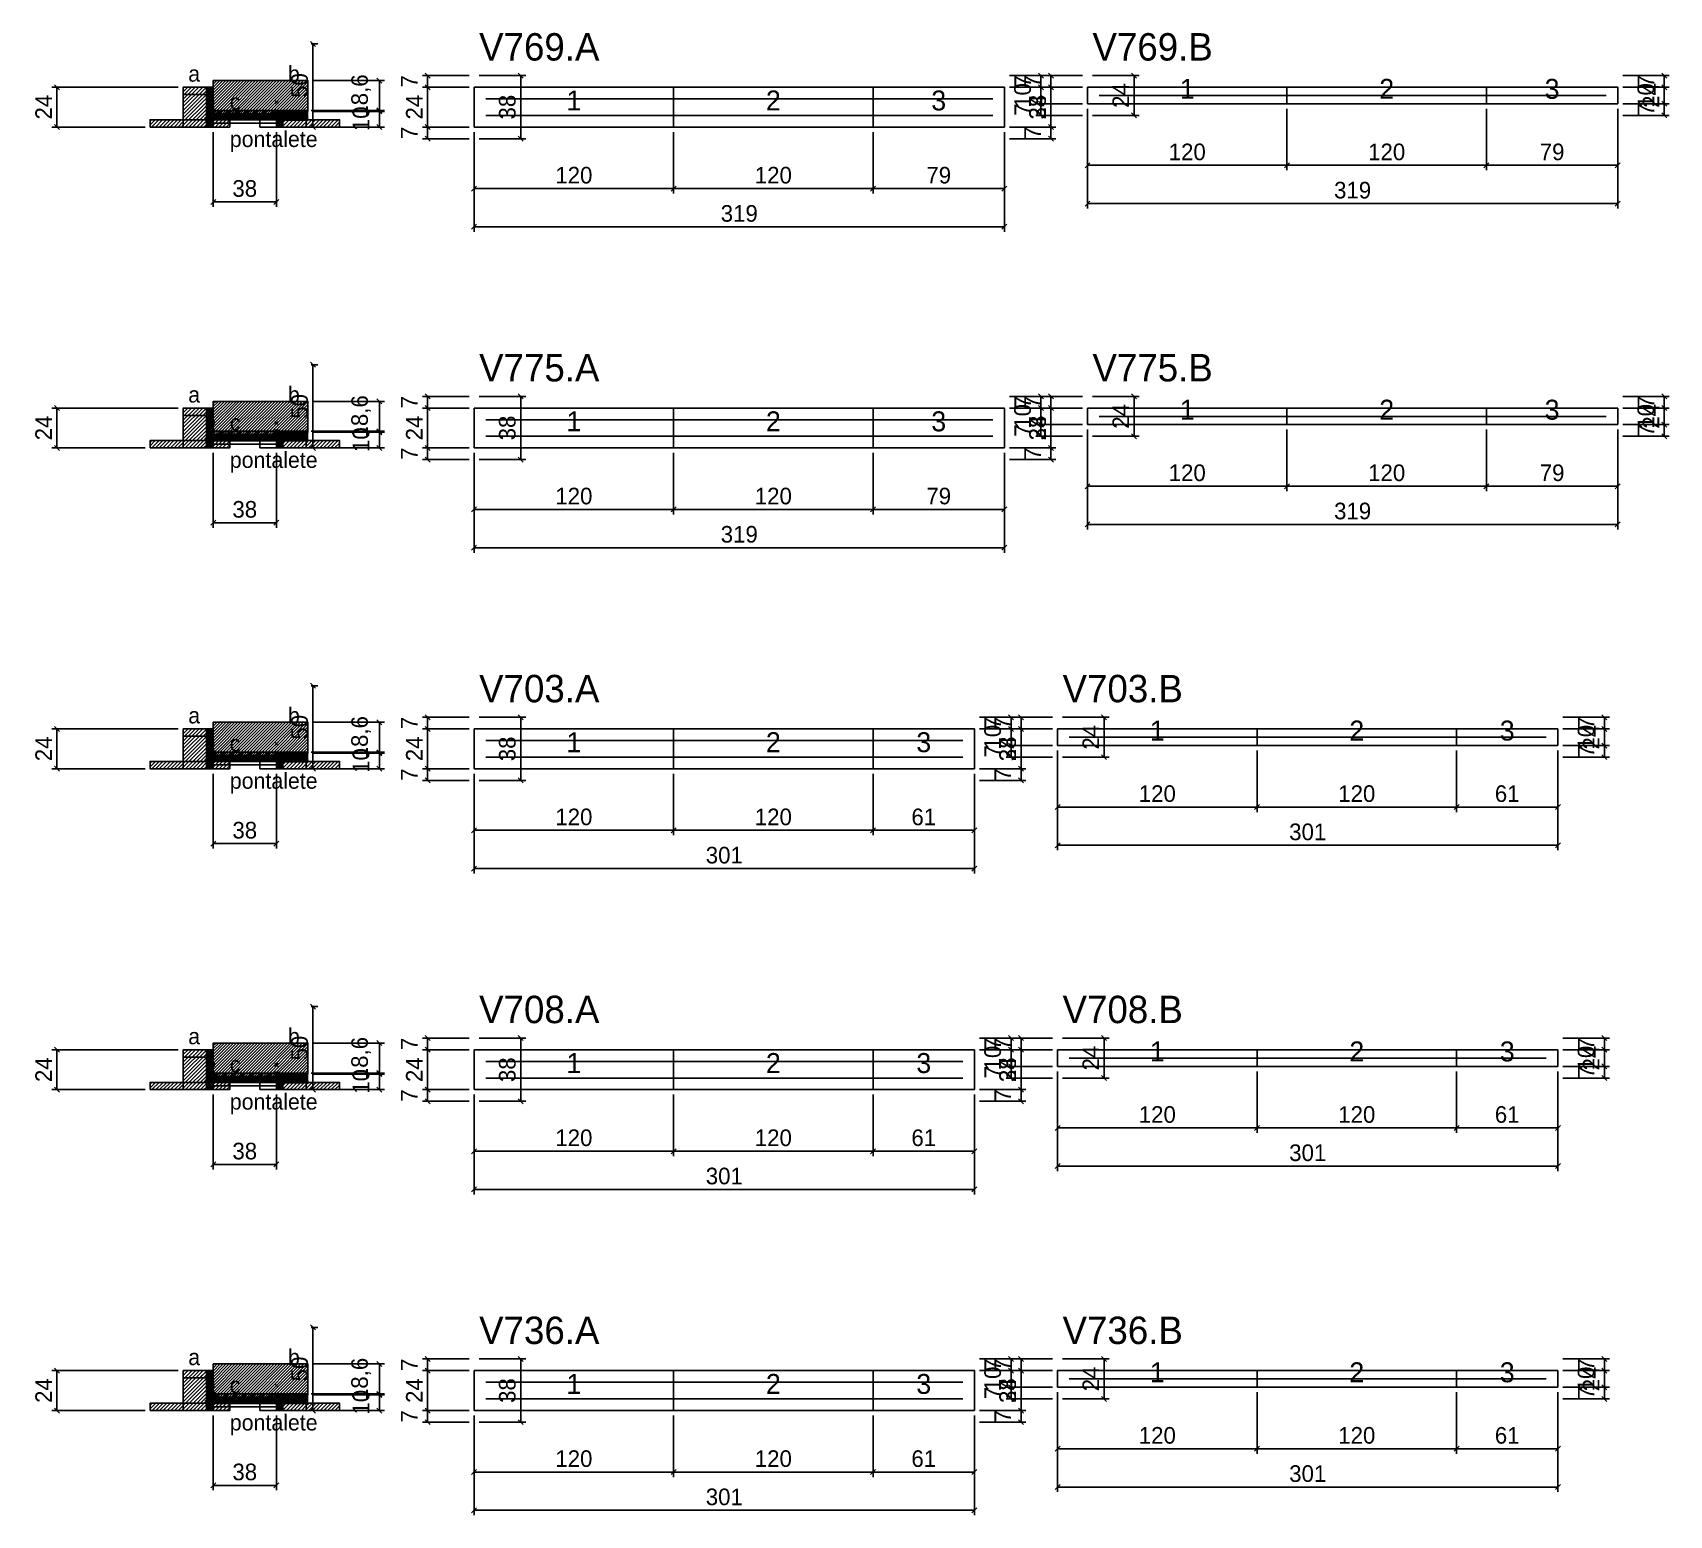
# Model space of a CAD drawing. Extents: x -10500 to 3070, y -6649 to 1250.
# Drawn here: x -69 to 916, y -6649 to -5757 of the extents above; entities that cross this region are included whole.
import ezdxf
from ezdxf.enums import TextEntityAlignment as Align

# ---------------------------------------------------------------- set-up
doc = ezdxf.new("R2010")
doc.units = 0
for name, color, linetype in [('5', 5, 'Continuous'), ('CONCRETO', 251, 'Continuous'), ('COTA', 241, 'Continuous'), ('detalhes', 7, 'Continuous'), ('ESTRUTURACAO', 7, 'Continuous'), ('Hachura', 251, 'Continuous'), ('Madeira', 126, 'Continuous'), ('NOMENCLATURA', 7, 'Continuous'), ('Painéis', 200, 'Continuous'), ('SARR_2.2x7', 40, 'Continuous')]:
    doc.layers.add(name, color=color, linetype=linetype)
doc.dimstyles.new('PAINEL', dxfattribs={"dimtxt": 10, "dimasz": 3, "dimexe": 3, "dimexo": 3, "dimgap": 3, "dimtad": 1, "dimblk": 'OBLIQUE', "dimblk1": 'OBLIQUE', "dimcen": 2.5, "dimclrd": 4, "dimclre": 4, "dimclrt": 240, "dimazin": 3, "dimtfac": 1, "dimtmove": 0, "dimatfit": 3})

# ---------------------------------------------------------------- blocks, each defined once
blk = doc.blocks.new('PAR_ESQ')
for p, q in [((-1, -1), (1, 1)), ((-1, 1), (1, -1))]:
    blk.add_line(p, q)
blk = doc.blocks.new('PAR_FUNDO_ESQ')
for p, q in [((-1, -1), (1, 1)), ((-1, 1), (1, -1))]:
    blk.add_line(p, q)
blk = doc.blocks.new('PAR_FUNDO_DIR')
for p, q in [((-1, -1), (1, 1)), ((-1, 1), (1, -1))]:
    blk.add_line(p, q)
blk = doc.blocks.new('par_int_esq')
for p, q in [((-1, -1), (1, 1)), ((-1, 1), (1, -1))]:
    blk.add_line(p, q)
blk = doc.blocks.new('par_int_dir')
for p, q in [((-1, -1), (1, 1)), ((-1, 1), (1, -1))]:
    blk.add_line(p, q)
blk = doc.blocks.new('_OBLIQUE')
at = {"color": 0, "linetype": 'BYBLOCK'}
blk.add_line((-0.5, -0.5), (0.5, 0.5), dxfattribs=at)

msp = doc.modelspace()

# ---------------------------------------------------------------- hatches: boundary and pattern name
at = {"layer": 'COTA'}
h = msp.add_hatch(dxfattribs=at)
h.set_pattern_fill('ANSI31', scale=0.4)
h.paths.add_polyline_path([(40, -5806), (40, -5786), (97, -5786), (97, -5804.6), (78, -5804.6), (78, -5806)])
h = msp.add_hatch(dxfattribs=at)
h.set_pattern_fill('ANSI31', scale=0.4)
h.paths.add_polyline_path([(40, -5999), (40, -5979), (97, -5979), (97, -5997.6), (78, -5997.6), (78, -5999)])
h = msp.add_hatch(dxfattribs=at)
h.set_pattern_fill('ANSI31', scale=0.4)
h.paths.add_polyline_path([(40, -6192), (40, -6172), (97, -6172), (97, -6190.6), (78, -6190.6), (78, -6192)])
h = msp.add_hatch(dxfattribs=at)
h.set_pattern_fill('ANSI31', scale=0.4)
h.paths.add_polyline_path([(40, -6385), (40, -6365), (97, -6365), (97, -6383.6), (78, -6383.6), (78, -6385)])
h = msp.add_hatch(dxfattribs=at)
h.set_pattern_fill('ANSI31', scale=0.4)
h.paths.add_polyline_path([(40, -6578), (40, -6558), (97, -6558), (97, -6576.6), (78, -6576.6), (78, -6578)])
at = {"layer": 'Hachura'}
h = msp.add_hatch(dxfattribs=at)
h.set_pattern_fill('ANSI31', scale=0.5)
h.paths.add_polyline_path([(22, -5814), (36, -5814), (36, -5790), (22, -5790)])
h = msp.add_hatch(dxfattribs=at)
h.set_pattern_fill('ANSI31', scale=0.5)
h.paths.add_polyline_path([(22, -5794.4), (36, -5794.4), (36, -5790), (22, -5790)])
h = msp.add_hatch(dxfattribs=at)
h.set_pattern_fill('SOLID')
h.paths.add_polyline_path([(36, -5814), (40, -5814), (40, -5790), (36, -5790)])
h = msp.add_hatch(dxfattribs=at)
h.set_pattern_fill('SOLID')
h.paths.add_polyline_path([(40, -5809.6), (78, -5809.6), (78, -5806), (40, -5806)])
h = msp.add_hatch(dxfattribs=at)
h.set_pattern_fill('SOLID')
h.paths.add_polyline_path([(78, -5814), (82, -5814), (82, -5804), (78, -5804)])
h = msp.add_hatch(dxfattribs=at)
h.set_pattern_fill('SOLID')
h.paths.add_polyline_path([(78, -5804), (97, -5804), (97, -5810), (78, -5810)])
h = msp.add_hatch(dxfattribs=at)
h.set_pattern_fill('ANSI31', scale=0.5)
h.paths.add_polyline_path([(82, -5814), (96, -5814), (96, -5804), (82, -5804)])
h = msp.add_hatch(dxfattribs=at)
h.set_pattern_fill('ANSI31', scale=0.5)
h.paths.add_polyline_path([(82, -5808.4), (96, -5808.4), (96, -5804), (82, -5804)])
h = msp.add_hatch(dxfattribs=at)
h.set_pattern_fill('ANSI31', scale=0.5)
h.paths.add_polyline_path([(2, -5814), (22, -5814), (22, -5809.6), (2, -5809.6)])
h = msp.add_hatch(dxfattribs=at)
h.set_pattern_fill('ANSI31', scale=0.5)
h.paths.add_polyline_path([(40, -5814), (50, -5814), (50, -5809.6), (40, -5809.6)])
h = msp.add_hatch(dxfattribs=at)
h.set_pattern_fill('ANSI31', scale=0.5)
h.paths.add_polyline_path([(96, -5814), (116, -5814), (116, -5809.6), (96, -5809.6)])
h = msp.add_hatch(dxfattribs=at)
h.set_pattern_fill('ANSI31', scale=0.5)
h.paths.add_polyline_path([(22, -6007), (36, -6007), (36, -5983), (22, -5983)])
h = msp.add_hatch(dxfattribs=at)
h.set_pattern_fill('ANSI31', scale=0.5)
h.paths.add_polyline_path([(22, -5987.4), (36, -5987.4), (36, -5983), (22, -5983)])
h = msp.add_hatch(dxfattribs=at)
h.set_pattern_fill('SOLID')
h.paths.add_polyline_path([(36, -6007), (40, -6007), (40, -5983), (36, -5983)])
h = msp.add_hatch(dxfattribs=at)
h.set_pattern_fill('ANSI31', scale=0.5)
h.paths.add_polyline_path([(2, -6007), (22, -6007), (22, -6002.6), (2, -6002.6)])
h = msp.add_hatch(dxfattribs=at)
h.set_pattern_fill('SOLID')
h.paths.add_polyline_path([(40, -6002.6), (78, -6002.6), (78, -5999), (40, -5999)])
h = msp.add_hatch(dxfattribs=at)
h.set_pattern_fill('ANSI31', scale=0.5)
h.paths.add_polyline_path([(40, -6007), (50, -6007), (50, -6002.6), (40, -6002.6)])
h = msp.add_hatch(dxfattribs=at)
h.set_pattern_fill('SOLID')
h.paths.add_polyline_path([(78, -6007), (82, -6007), (82, -5997), (78, -5997)])
h = msp.add_hatch(dxfattribs=at)
h.set_pattern_fill('SOLID')
h.paths.add_polyline_path([(78, -5997), (97, -5997), (97, -6003), (78, -6003)])
h = msp.add_hatch(dxfattribs=at)
h.set_pattern_fill('ANSI31', scale=0.5)
h.paths.add_polyline_path([(82, -6007), (96, -6007), (96, -5997), (82, -5997)])
h = msp.add_hatch(dxfattribs=at)
h.set_pattern_fill('ANSI31', scale=0.5)
h.paths.add_polyline_path([(82, -6001.4), (96, -6001.4), (96, -5997), (82, -5997)])
h = msp.add_hatch(dxfattribs=at)
h.set_pattern_fill('ANSI31', scale=0.5)
h.paths.add_polyline_path([(96, -6007), (116, -6007), (116, -6002.6), (96, -6002.6)])
h = msp.add_hatch(dxfattribs=at)
h.set_pattern_fill('ANSI31', scale=0.5)
h.paths.add_polyline_path([(22, -6200), (36, -6200), (36, -6176), (22, -6176)])
h = msp.add_hatch(dxfattribs=at)
h.set_pattern_fill('ANSI31', scale=0.5)
h.paths.add_polyline_path([(22, -6180.4), (36, -6180.4), (36, -6176), (22, -6176)])
h = msp.add_hatch(dxfattribs=at)
h.set_pattern_fill('SOLID')
h.paths.add_polyline_path([(36, -6200), (40, -6200), (40, -6176), (36, -6176)])
h = msp.add_hatch(dxfattribs=at)
h.set_pattern_fill('SOLID')
h.paths.add_polyline_path([(40, -6195.6), (78, -6195.6), (78, -6192), (40, -6192)])
h = msp.add_hatch(dxfattribs=at)
h.set_pattern_fill('SOLID')
h.paths.add_polyline_path([(78, -6200), (82, -6200), (82, -6190), (78, -6190)])
h = msp.add_hatch(dxfattribs=at)
h.set_pattern_fill('SOLID')
h.paths.add_polyline_path([(78, -6190), (97, -6190), (97, -6196), (78, -6196)])
h = msp.add_hatch(dxfattribs=at)
h.set_pattern_fill('ANSI31', scale=0.5)
h.paths.add_polyline_path([(82, -6200), (96, -6200), (96, -6190), (82, -6190)])
h = msp.add_hatch(dxfattribs=at)
h.set_pattern_fill('ANSI31', scale=0.5)
h.paths.add_polyline_path([(82, -6194.4), (96, -6194.4), (96, -6190), (82, -6190)])
h = msp.add_hatch(dxfattribs=at)
h.set_pattern_fill('ANSI31', scale=0.5)
h.paths.add_polyline_path([(2, -6200), (22, -6200), (22, -6195.6), (2, -6195.6)])
h = msp.add_hatch(dxfattribs=at)
h.set_pattern_fill('ANSI31', scale=0.5)
h.paths.add_polyline_path([(40, -6200), (50, -6200), (50, -6195.6), (40, -6195.6)])
h = msp.add_hatch(dxfattribs=at)
h.set_pattern_fill('ANSI31', scale=0.5)
h.paths.add_polyline_path([(96, -6200), (116, -6200), (116, -6195.6), (96, -6195.6)])
h = msp.add_hatch(dxfattribs=at)
h.set_pattern_fill('ANSI31', scale=0.5)
h.paths.add_polyline_path([(22, -6393), (36, -6393), (36, -6369), (22, -6369)])
h = msp.add_hatch(dxfattribs=at)
h.set_pattern_fill('ANSI31', scale=0.5)
h.paths.add_polyline_path([(22, -6373.4), (36, -6373.4), (36, -6369), (22, -6369)])
h = msp.add_hatch(dxfattribs=at)
h.set_pattern_fill('SOLID')
h.paths.add_polyline_path([(36, -6393), (40, -6393), (40, -6369), (36, -6369)])
h = msp.add_hatch(dxfattribs=at)
h.set_pattern_fill('ANSI31', scale=0.5)
h.paths.add_polyline_path([(2, -6393), (22, -6393), (22, -6388.6), (2, -6388.6)])
h = msp.add_hatch(dxfattribs=at)
h.set_pattern_fill('SOLID')
h.paths.add_polyline_path([(40, -6388.6), (78, -6388.6), (78, -6385), (40, -6385)])
h = msp.add_hatch(dxfattribs=at)
h.set_pattern_fill('ANSI31', scale=0.5)
h.paths.add_polyline_path([(40, -6393), (50, -6393), (50, -6388.6), (40, -6388.6)])
h = msp.add_hatch(dxfattribs=at)
h.set_pattern_fill('SOLID')
h.paths.add_polyline_path([(78, -6393), (82, -6393), (82, -6383), (78, -6383)])
h = msp.add_hatch(dxfattribs=at)
h.set_pattern_fill('SOLID')
h.paths.add_polyline_path([(78, -6383), (97, -6383), (97, -6389), (78, -6389)])
h = msp.add_hatch(dxfattribs=at)
h.set_pattern_fill('ANSI31', scale=0.5)
h.paths.add_polyline_path([(82, -6393), (96, -6393), (96, -6383), (82, -6383)])
h = msp.add_hatch(dxfattribs=at)
h.set_pattern_fill('ANSI31', scale=0.5)
h.paths.add_polyline_path([(82, -6387.4), (96, -6387.4), (96, -6383), (82, -6383)])
h = msp.add_hatch(dxfattribs=at)
h.set_pattern_fill('ANSI31', scale=0.5)
h.paths.add_polyline_path([(96, -6393), (116, -6393), (116, -6388.6), (96, -6388.6)])
h = msp.add_hatch(dxfattribs=at)
h.set_pattern_fill('ANSI31', scale=0.5)
h.paths.add_polyline_path([(22, -6586), (36, -6586), (36, -6562), (22, -6562)])
h = msp.add_hatch(dxfattribs=at)
h.set_pattern_fill('ANSI31', scale=0.5)
h.paths.add_polyline_path([(22, -6566.4), (36, -6566.4), (36, -6562), (22, -6562)])
h = msp.add_hatch(dxfattribs=at)
h.set_pattern_fill('SOLID')
h.paths.add_polyline_path([(36, -6586), (40, -6586), (40, -6562), (36, -6562)])
h = msp.add_hatch(dxfattribs=at)
h.set_pattern_fill('SOLID')
h.paths.add_polyline_path([(78, -6586), (82, -6586), (82, -6576), (78, -6576)])
h = msp.add_hatch(dxfattribs=at)
h.set_pattern_fill('SOLID')
h.paths.add_polyline_path([(78, -6576), (97, -6576), (97, -6582), (78, -6582)])
h = msp.add_hatch(dxfattribs=at)
h.set_pattern_fill('ANSI31', scale=0.5)
h.paths.add_polyline_path([(82, -6586), (96, -6586), (96, -6576), (82, -6576)])
h = msp.add_hatch(dxfattribs=at)
h.set_pattern_fill('ANSI31', scale=0.5)
h.paths.add_polyline_path([(82, -6580.4), (96, -6580.4), (96, -6576), (82, -6576)])
h = msp.add_hatch(dxfattribs=at)
h.set_pattern_fill('ANSI31', scale=0.5)
h.paths.add_polyline_path([(2, -6586), (22, -6586), (22, -6581.6), (2, -6581.6)])
h = msp.add_hatch(dxfattribs=at)
h.set_pattern_fill('SOLID')
h.paths.add_polyline_path([(40, -6581.6), (78, -6581.6), (78, -6578), (40, -6578)])
h = msp.add_hatch(dxfattribs=at)
h.set_pattern_fill('ANSI31', scale=0.5)
h.paths.add_polyline_path([(40, -6586), (50, -6586), (50, -6581.6), (40, -6581.6)])
h = msp.add_hatch(dxfattribs=at)
h.set_pattern_fill('ANSI31', scale=0.5)
h.paths.add_polyline_path([(96, -6586), (116, -6586), (116, -6581.6), (96, -6581.6)])
at = {"layer": 'HACHURACONCRETO'}
h = msp.add_hatch(dxfattribs=at)
h.set_pattern_fill('ANSI31', scale=0.3)
h.paths.add_polyline_path([(40, -5809.6), (78, -5809.6), (78, -5804), (40, -5804)])
h = msp.add_hatch(dxfattribs=at)
h.set_pattern_fill('ANSI31', scale=0.3)
h.paths.add_polyline_path([(40, -6002.6), (78, -6002.6), (78, -5997), (40, -5997)])
h = msp.add_hatch(dxfattribs=at)
h.set_pattern_fill('ANSI31', scale=0.3)
h.paths.add_polyline_path([(40, -6195.6), (78, -6195.6), (78, -6190), (40, -6190)])
h = msp.add_hatch(dxfattribs=at)
h.set_pattern_fill('ANSI31', scale=0.3)
h.paths.add_polyline_path([(40, -6388.6), (78, -6388.6), (78, -6383), (40, -6383)])
h = msp.add_hatch(dxfattribs=at)
h.set_pattern_fill('ANSI31', scale=0.3)
h.paths.add_polyline_path([(40, -6581.6), (78, -6581.6), (78, -6576), (40, -6576)])

# ---------------------------------------------------------------- linework, layer by layer
at = {"layer": 'BARRA_ANCORAGEM'}
for p, q in [((40, -5806.3), (78, -5806.3)), ((40, -5808.3), (40, -5806.3)), ((40, -5808.3), (78, -5808.3)), ((78, -5808.3), (78, -5806.3)), ((40, -5809.7), (78, -5809.7)), ((40, -5811.7), (40, -5809.7)), ((40, -5811.7), (78, -5811.7)), ((78, -5811.7), (78, -5809.7)), ((40, -5999.3), (78, -5999.3)), ((40, -6001.3), (40, -5999.3)), ((40, -6001.3), (78, -6001.3)), ((40, -6002.7), (78, -6002.7)), ((40, -6004.7), (40, -6002.7)), ((40, -6004.7), (78, -6004.7)), ((78, -6001.3), (78, -5999.3)), ((78, -6004.7), (78, -6002.7)), ((40, -6192.3), (78, -6192.3)), ((40, -6194.3), (40, -6192.3)), ((78, -6194.3), (78, -6192.3)), ((40, -6194.3), (78, -6194.3)), ((40, -6195.7), (78, -6195.7)), ((40, -6197.7), (40, -6195.7)), ((40, -6197.7), (78, -6197.7)), ((78, -6197.7), (78, -6195.7)), ((40, -6385.3), (78, -6385.3)), ((40, -6387.3), (40, -6385.3)), ((40, -6387.3), (78, -6387.3)), ((40, -6388.7), (78, -6388.7)), ((40, -6390.7), (40, -6388.7)), ((78, -6387.3), (78, -6385.3)), ((78, -6390.7), (78, -6388.7)), ((40, -6390.7), (78, -6390.7)), ((40, -6578.3), (78, -6578.3)), ((40, -6580.3), (40, -6578.3)), ((40, -6580.3), (78, -6580.3)), ((40, -6581.7), (78, -6581.7)), ((40, -6583.7), (40, -6581.7)), ((40, -6583.7), (78, -6583.7)), ((78, -6580.3), (78, -6578.3)), ((78, -6583.7), (78, -6581.7))]:
    msp.add_line(p, q, dxfattribs=at)
at = {"layer": 'CONCRETO'}
for points in [[(40, -5806), (40, -5786), (97, -5786), (97, -5804.6), (78, -5804.6), (78, -5806)], [(40, -5999), (40, -5979), (97, -5979), (97, -5997.6), (78, -5997.6), (78, -5999)], [(40, -6192), (40, -6172), (97, -6172), (97, -6190.6), (78, -6190.6), (78, -6192)], [(40, -6385), (40, -6365), (97, -6365), (97, -6383.6), (78, -6383.6), (78, -6385)], [(40, -6578), (40, -6558), (97, -6558), (97, -6576.6), (78, -6576.6), (78, -6578)]]:
    msp.add_lwpolyline(points, close=True, dxfattribs=at)
at = {"layer": 'HACHURACONCRETO'}
for points in [[(40, -5809.6), (78, -5809.6), (78, -5804), (40, -5804)], [(40, -6002.6), (78, -6002.6), (78, -5997), (40, -5997)], [(40, -6195.6), (78, -6195.6), (78, -6190), (40, -6190)], [(40, -6388.6), (78, -6388.6), (78, -6383), (40, -6383)], [(40, -6581.6), (78, -6581.6), (78, -6576), (40, -6576)]]:
    msp.add_lwpolyline(points, close=True, dxfattribs=at)
at = {"layer": 'Madeira'}
for points in [[(22, -5814), (36, -5814), (36, -5790), (22, -5790)], [(22, -5794.4), (36, -5794.4), (36, -5790), (22, -5790)], [(82, -5814), (96, -5814), (96, -5804), (82, -5804)], [(82, -5808.4), (96, -5808.4), (96, -5804), (82, -5804)], [(2, -5814), (22, -5814), (22, -5809.6), (2, -5809.6)], [(22, -5814), (36, -5814), (36, -5809.6), (22, -5809.6)], [(40, -5814), (50, -5814), (50, -5809.6), (40, -5809.6)], [(68, -5814), (78, -5814), (78, -5809.6), (68, -5809.6)], [(96, -5814), (116, -5814), (116, -5809.6), (96, -5809.6)], [(22, -6007), (36, -6007), (36, -5983), (22, -5983)], [(22, -5987.4), (36, -5987.4), (36, -5983), (22, -5983)], [(2, -6007), (22, -6007), (22, -6002.6), (2, -6002.6)], [(22, -6007), (36, -6007), (36, -6002.6), (22, -6002.6)], [(40, -6007), (50, -6007), (50, -6002.6), (40, -6002.6)], [(68, -6007), (78, -6007), (78, -6002.6), (68, -6002.6)], [(82, -6007), (96, -6007), (96, -5997), (82, -5997)], [(82, -6001.4), (96, -6001.4), (96, -5997), (82, -5997)], [(96, -6007), (116, -6007), (116, -6002.6), (96, -6002.6)], [(22, -6200), (36, -6200), (36, -6176), (22, -6176)], [(22, -6180.4), (36, -6180.4), (36, -6176), (22, -6176)], [(82, -6200), (96, -6200), (96, -6190), (82, -6190)], [(82, -6194.4), (96, -6194.4), (96, -6190), (82, -6190)], [(2, -6200), (22, -6200), (22, -6195.6), (2, -6195.6)], [(22, -6200), (36, -6200), (36, -6195.6), (22, -6195.6)], [(40, -6200), (50, -6200), (50, -6195.6), (40, -6195.6)], [(68, -6200), (78, -6200), (78, -6195.6), (68, -6195.6)], [(96, -6200), (116, -6200), (116, -6195.6), (96, -6195.6)], [(22, -6393), (36, -6393), (36, -6369), (22, -6369)], [(22, -6373.4), (36, -6373.4), (36, -6369), (22, -6369)], [(2, -6393), (22, -6393), (22, -6388.6), (2, -6388.6)], [(22, -6393), (36, -6393), (36, -6388.6), (22, -6388.6)], [(40, -6393), (50, -6393), (50, -6388.6), (40, -6388.6)], [(68, -6393), (78, -6393), (78, -6388.6), (68, -6388.6)], [(82, -6393), (96, -6393), (96, -6383), (82, -6383)], [(82, -6387.4), (96, -6387.4), (96, -6383), (82, -6383)], [(96, -6393), (116, -6393), (116, -6388.6), (96, -6388.6)], [(22, -6586), (36, -6586), (36, -6562), (22, -6562)], [(22, -6566.4), (36, -6566.4), (36, -6562), (22, -6562)], [(82, -6586), (96, -6586), (96, -6576), (82, -6576)], [(82, -6580.4), (96, -6580.4), (96, -6576), (82, -6576)], [(2, -6586), (22, -6586), (22, -6581.6), (2, -6581.6)], [(22, -6586), (36, -6586), (36, -6581.6), (22, -6581.6)], [(40, -6586), (50, -6586), (50, -6581.6), (40, -6581.6)], [(68, -6586), (78, -6586), (78, -6581.6), (68, -6581.6)], [(96, -6586), (116, -6586), (116, -6581.6), (96, -6581.6)]]:
    msp.add_lwpolyline(points, close=True, dxfattribs=at)
at = {"layer": 'Painéis'}
for p, q in [((197, -5790), (317, -5790)), ((197, -5814), (197, -5790)), ((317, -5814), (317, -5790)), ((317, -5814), (317, -5790)), ((317, -5790), (437, -5790)), ((317, -5814), (317, -5790)), ((437, -5814), (437, -5790)), ((437, -5814), (437, -5790)), ((437, -5790), (516, -5790)), ((437, -5814), (437, -5790)), ((516, -5814), (516, -5790)), ((566, -5790), (686, -5790)), ((566, -5800), (566, -5790)), ((686, -5800), (686, -5790)), ((686, -5800), (686, -5790)), ((686, -5790), (806, -5790)), ((686, -5800), (686, -5790)), ((806, -5800), (806, -5790)), ((806, -5800), (806, -5790)), ((806, -5790), (885, -5790)), ((806, -5800), (806, -5790)), ((885, -5800), (885, -5790)), ((566, -5800), (686, -5800)), ((686, -5800), (806, -5800)), ((806, -5800), (885, -5800)), ((197, -5814), (317, -5814)), ((317, -5814), (437, -5814)), ((437, -5814), (516, -5814)), ((197, -5983), (317, -5983)), ((197, -6007), (197, -5983)), ((317, -6007), (317, -5983)), ((317, -6007), (317, -5983)), ((317, -5983), (437, -5983)), ((317, -6007), (317, -5983)), ((437, -6007), (437, -5983)), ((437, -6007), (437, -5983)), ((437, -5983), (516, -5983)), ((437, -6007), (437, -5983)), ((516, -6007), (516, -5983)), ((566, -5983), (686, -5983)), ((566, -5993), (566, -5983)), ((686, -5993), (686, -5983)), ((686, -5993), (686, -5983)), ((686, -5983), (806, -5983)), ((686, -5993), (686, -5983)), ((806, -5993), (806, -5983)), ((806, -5993), (806, -5983)), ((806, -5983), (885, -5983)), ((806, -5993), (806, -5983)), ((885, -5993), (885, -5983)), ((566, -5993), (686, -5993)), ((686, -5993), (806, -5993)), ((806, -5993), (885, -5993)), ((197, -6007), (317, -6007)), ((317, -6007), (437, -6007)), ((437, -6007), (516, -6007)), ((197, -6176), (317, -6176)), ((197, -6200), (197, -6176)), ((317, -6200), (317, -6176)), ((317, -6200), (317, -6176)), ((317, -6176), (437, -6176)), ((317, -6200), (317, -6176)), ((437, -6200), (437, -6176)), ((437, -6200), (437, -6176)), ((437, -6176), (498, -6176)), ((437, -6200), (437, -6176)), ((498, -6200), (498, -6176)), ((548, -6176), (668, -6176)), ((548, -6186), (548, -6176)), ((668, -6186), (668, -6176)), ((668, -6186), (668, -6176)), ((668, -6176), (788, -6176)), ((668, -6186), (668, -6176)), ((788, -6186), (788, -6176)), ((788, -6186), (788, -6176)), ((788, -6176), (849, -6176)), ((788, -6186), (788, -6176)), ((849, -6186), (849, -6176)), ((548, -6186), (668, -6186)), ((668, -6186), (788, -6186)), ((788, -6186), (849, -6186)), ((197, -6200), (317, -6200)), ((317, -6200), (437, -6200)), ((437, -6200), (498, -6200)), ((197, -6369), (317, -6369)), ((197, -6393), (197, -6369)), ((317, -6393), (317, -6369)), ((317, -6393), (317, -6369)), ((317, -6369), (437, -6369)), ((317, -6393), (317, -6369)), ((437, -6393), (437, -6369)), ((437, -6393), (437, -6369)), ((437, -6369), (498, -6369)), ((437, -6393), (437, -6369)), ((498, -6393), (498, -6369)), ((548, -6369), (668, -6369)), ((548, -6379), (548, -6369)), ((668, -6379), (668, -6369)), ((668, -6379), (668, -6369)), ((668, -6369), (788, -6369)), ((668, -6379), (668, -6369)), ((788, -6379), (788, -6369)), ((788, -6379), (788, -6369)), ((788, -6369), (849, -6369)), ((788, -6379), (788, -6369)), ((849, -6379), (849, -6369)), ((548, -6379), (668, -6379)), ((668, -6379), (788, -6379)), ((788, -6379), (849, -6379)), ((197, -6393), (317, -6393)), ((317, -6393), (437, -6393)), ((437, -6393), (498, -6393)), ((197, -6562), (317, -6562)), ((197, -6586), (197, -6562)), ((317, -6586), (317, -6562)), ((317, -6586), (317, -6562)), ((317, -6562), (437, -6562)), ((317, -6586), (317, -6562)), ((437, -6586), (437, -6562)), ((437, -6586), (437, -6562)), ((437, -6562), (498, -6562)), ((437, -6586), (437, -6562)), ((498, -6586), (498, -6562)), ((548, -6562), (668, -6562)), ((548, -6572), (548, -6562)), ((668, -6572), (668, -6562)), ((668, -6572), (668, -6562)), ((668, -6562), (788, -6562)), ((668, -6572), (668, -6562)), ((788, -6572), (788, -6562)), ((788, -6572), (788, -6562)), ((788, -6562), (849, -6562)), ((788, -6572), (788, -6562)), ((849, -6572), (849, -6562)), ((548, -6572), (668, -6572)), ((668, -6572), (788, -6572)), ((788, -6572), (849, -6572)), ((197, -6586), (317, -6586)), ((317, -6586), (437, -6586)), ((437, -6586), (498, -6586))]:
    msp.add_line(p, q, dxfattribs=at)
for points in [[(36, -5814), (40, -5814), (40, -5790), (36, -5790)], [(40, -5809.6), (78, -5809.6), (78, -5806), (40, -5806)], [(78, -5814), (82, -5814), (82, -5804), (78, -5804)], [(78, -5804), (97, -5804), (97, -5804.6), (78, -5804.6)], [(36, -6007), (40, -6007), (40, -5983), (36, -5983)], [(40, -6002.6), (78, -6002.6), (78, -5999), (40, -5999)], [(78, -6007), (82, -6007), (82, -5997), (78, -5997)], [(78, -5997), (97, -5997), (97, -5997.6), (78, -5997.6)], [(36, -6200), (40, -6200), (40, -6176), (36, -6176)], [(40, -6195.6), (78, -6195.6), (78, -6192), (40, -6192)], [(78, -6200), (82, -6200), (82, -6190), (78, -6190)], [(78, -6190), (97, -6190), (97, -6190.6), (78, -6190.6)], [(36, -6393), (40, -6393), (40, -6369), (36, -6369)], [(40, -6388.6), (78, -6388.6), (78, -6385), (40, -6385)], [(78, -6393), (82, -6393), (82, -6383), (78, -6383)], [(78, -6383), (97, -6383), (97, -6383.6), (78, -6383.6)], [(36, -6586), (40, -6586), (40, -6562), (36, -6562)], [(78, -6586), (82, -6586), (82, -6576), (78, -6576)], [(78, -6576), (97, -6576), (97, -6576.6), (78, -6576.6)], [(40, -6581.6), (78, -6581.6), (78, -6578), (40, -6578)]]:
    msp.add_lwpolyline(points, close=True, dxfattribs=at)
at = {"layer": 'SARR_2.2x7'}
for points in [[(204, -5797), (317, -5797)], [(204, -5797), (317, -5797)], [(317, -5797), (437, -5797)], [(317, -5797), (437, -5797)], [(437, -5797), (509, -5797)], [(437, -5797), (509, -5797)], [(573, -5795), (686, -5795)], [(573, -5795), (686, -5795)], [(686, -5795), (806, -5795)], [(686, -5795), (806, -5795)], [(806, -5795), (878, -5795)], [(806, -5795), (878, -5795)], [(204, -5807), (317, -5807)], [(204, -5807), (317, -5807)], [(317, -5807), (437, -5807)], [(317, -5807), (437, -5807)], [(437, -5807), (509, -5807)], [(437, -5807), (509, -5807)], [(204, -5990), (317, -5990)], [(204, -5990), (317, -5990)], [(317, -5990), (437, -5990)], [(317, -5990), (437, -5990)], [(437, -5990), (509, -5990)], [(437, -5990), (509, -5990)], [(573, -5988), (686, -5988)], [(573, -5988), (686, -5988)], [(686, -5988), (806, -5988)], [(686, -5988), (806, -5988)], [(806, -5988), (878, -5988)], [(806, -5988), (878, -5988)], [(204, -6000), (317, -6000)], [(204, -6000), (317, -6000)], [(317, -6000), (437, -6000)], [(317, -6000), (437, -6000)], [(437, -6000), (509, -6000)], [(437, -6000), (509, -6000)], [(204, -6183), (317, -6183)], [(204, -6183), (317, -6183)], [(317, -6183), (437, -6183)], [(317, -6183), (437, -6183)], [(437, -6183), (491, -6183)], [(437, -6183), (491, -6183)], [(555, -6181), (668, -6181)], [(555, -6181), (668, -6181)], [(668, -6181), (788, -6181)], [(668, -6181), (788, -6181)], [(788, -6181), (842, -6181)], [(788, -6181), (842, -6181)], [(204, -6193), (317, -6193)], [(204, -6193), (317, -6193)], [(317, -6193), (437, -6193)], [(317, -6193), (437, -6193)], [(437, -6193), (491, -6193)], [(437, -6193), (491, -6193)], [(204, -6376), (317, -6376)], [(204, -6376), (317, -6376)], [(317, -6376), (437, -6376)], [(317, -6376), (437, -6376)], [(437, -6376), (491, -6376)], [(437, -6376), (491, -6376)], [(555, -6374), (668, -6374)], [(555, -6374), (668, -6374)], [(668, -6374), (788, -6374)], [(668, -6374), (788, -6374)], [(788, -6374), (842, -6374)], [(788, -6374), (842, -6374)], [(204, -6386), (317, -6386)], [(204, -6386), (317, -6386)], [(317, -6386), (437, -6386)], [(317, -6386), (437, -6386)], [(437, -6386), (491, -6386)], [(437, -6386), (491, -6386)], [(555, -6567), (668, -6567)], [(555, -6567), (668, -6567)], [(668, -6567), (788, -6567)], [(668, -6567), (788, -6567)], [(788, -6567), (842, -6567)], [(788, -6567), (842, -6567)], [(204, -6569), (317, -6569)], [(204, -6569), (317, -6569)], [(317, -6569), (437, -6569)], [(317, -6569), (437, -6569)], [(437, -6569), (491, -6569)], [(437, -6569), (491, -6569)], [(204, -6579), (317, -6579)], [(204, -6579), (317, -6579)], [(317, -6579), (437, -6579)], [(317, -6579), (437, -6579)], [(437, -6579), (491, -6579)], [(437, -6579), (491, -6579)]]:
    msp.add_lwpolyline(points, dxfattribs=at)
at = {"layer": 'SARRAFO_2_2X7'}
for p, q in [((36, -5799.2), (36, -5794.8)), ((36, -5794.8), (40, -5794.8)), ((40, -5799.2), (40, -5794.8)), ((36, -5799.2), (40, -5799.2)), ((36, -5809.2), (36, -5804.8)), ((36, -5804.8), (40, -5804.8)), ((40, -5809.2), (40, -5804.8)), ((78, -5811.2), (78, -5806.8)), ((78, -5806.8), (82, -5806.8)), ((82, -5811.2), (82, -5806.8)), ((36, -5809.2), (40, -5809.2)), ((78, -5811.2), (82, -5811.2)), ((36, -5992.2), (36, -5987.8)), ((36, -5987.8), (40, -5987.8)), ((36, -5992.2), (40, -5992.2)), ((40, -5992.2), (40, -5987.8)), ((36, -6002.2), (36, -5997.8)), ((36, -5997.8), (40, -5997.8)), ((36, -6002.2), (40, -6002.2)), ((40, -6002.2), (40, -5997.8)), ((78, -6004.2), (78, -5999.8)), ((78, -5999.8), (82, -5999.8)), ((78, -6004.2), (82, -6004.2)), ((82, -6004.2), (82, -5999.8)), ((36, -6185.2), (36, -6180.8)), ((36, -6180.8), (40, -6180.8)), ((40, -6185.2), (40, -6180.8)), ((36, -6185.2), (40, -6185.2)), ((36, -6195.2), (36, -6190.8)), ((36, -6190.8), (40, -6190.8)), ((40, -6195.2), (40, -6190.8)), ((78, -6197.2), (78, -6192.8)), ((78, -6192.8), (82, -6192.8)), ((82, -6197.2), (82, -6192.8)), ((36, -6195.2), (40, -6195.2)), ((78, -6197.2), (82, -6197.2)), ((36, -6378.2), (36, -6373.8)), ((36, -6373.8), (40, -6373.8)), ((36, -6378.2), (40, -6378.2)), ((40, -6378.2), (40, -6373.8)), ((36, -6388.2), (36, -6383.8)), ((36, -6383.8), (40, -6383.8)), ((36, -6388.2), (40, -6388.2)), ((40, -6388.2), (40, -6383.8)), ((78, -6390.2), (78, -6385.8)), ((78, -6385.8), (82, -6385.8)), ((82, -6390.2), (82, -6385.8)), ((78, -6390.2), (82, -6390.2)), ((36, -6571.2), (36, -6566.8)), ((36, -6566.8), (40, -6566.8)), ((40, -6571.2), (40, -6566.8)), ((36, -6571.2), (40, -6571.2)), ((36, -6581.2), (36, -6576.8)), ((36, -6576.8), (40, -6576.8)), ((40, -6581.2), (40, -6576.8)), ((36, -6581.2), (40, -6581.2)), ((78, -6583.2), (78, -6578.8)), ((78, -6578.8), (82, -6578.8)), ((78, -6583.2), (82, -6583.2)), ((82, -6583.2), (82, -6578.8))]:
    msp.add_line(p, q, dxfattribs=at)

# ---------------------------------------------------------------- block references
at = {"layer": 'Painéis'}
for name, p in [('par_int_esq', (40, -5799)), ('par_int_dir', (78, -5799)), ('PAR_ESQ', (36, -5809)), ('PAR_FUNDO_ESQ', (40, -5804)), ('PAR_FUNDO_DIR', (78, -5804)), ('par_int_esq', (40, -5992)), ('par_int_dir', (78, -5992)), ('PAR_ESQ', (36, -6002)), ('PAR_FUNDO_ESQ', (40, -5997)), ('PAR_FUNDO_DIR', (78, -5997)), ('par_int_esq', (40, -6185)), ('PAR_FUNDO_ESQ', (40, -6190)), ('par_int_dir', (78, -6185)), ('PAR_FUNDO_DIR', (78, -6190)), ('PAR_ESQ', (36, -6195)), ('par_int_esq', (40, -6378)), ('par_int_dir', (78, -6378)), ('PAR_ESQ', (36, -6388)), ('PAR_FUNDO_ESQ', (40, -6383)), ('PAR_FUNDO_DIR', (78, -6383)), ('par_int_esq', (40, -6571)), ('PAR_FUNDO_ESQ', (40, -6576)), ('par_int_dir', (78, -6571)), ('PAR_FUNDO_DIR', (78, -6576)), ('PAR_ESQ', (36, -6581))]:
    msp.add_blockref(name, p, dxfattribs=at)

# ---------------------------------------------------------------- texts
at = {"layer": '5'}
for s, p in [('1', (626, -5791)), ('2', (746, -5791)), ('3', (845.5, -5791)), ('1', (257, -5798)), ('2', (377, -5798)), ('3', (476.5, -5798)), ('1', (257, -5991)), ('2', (377, -5991)), ('3', (476.5, -5991)), ('1', (626, -5984)), ('2', (746, -5984)), ('3', (845.5, -5984)), ('1', (608, -6177)), ('2', (728, -6177)), ('3', (818.5, -6177)), ('1', (257, -6184)), ('2', (377, -6184)), ('3', (467.5, -6184)), ('1', (608, -6370)), ('2', (728, -6370)), ('3', (818.5, -6370)), ('1', (257, -6377)), ('2', (377, -6377)), ('3', (467.5, -6377)), ('1', (608, -6563)), ('2', (728, -6563)), ('3', (818.5, -6563)), ('1', (257, -6570)), ('2', (377, -6570)), ('3', (467.5, -6570))]:
    msp.add_text(s, height=12, dxfattribs=at).set_placement(p, align=Align.MIDDLE_CENTER)
at = {"layer": 'detalhes'}
for s, p in [('a', (25, -5786.7)), ('b', (85, -5786.7)), ('c', (50, -5803.5)), ('a', (25, -5979.7)), ('b', (85, -5979.7)), ('c', (50, -5996.5)), ('b', (85, -6172.7)), ('a', (25, -6172.7)), ('c', (50, -6189.5)), ('a', (25, -6365.7)), ('b', (85, -6365.7)), ('c', (50, -6382.5)), ('a', (25, -6558.7)), ('b', (85, -6558.7)), ('c', (50, -6575.5))]:
    msp.add_text(s, height=9.6, dxfattribs=at).set_placement(p)
at = {"layer": 'ESTRUTURACAO'}
for p in [(50, -5826), (50, -6019), (50, -6212), (50, -6405), (50, -6598)]:
    msp.add_text('pontalete', height=9.6, dxfattribs=at).set_placement(p)
at = {"layer": 'NOMENCLATURA'}
for s, p in [('V769.A', (200, -5774)), ('V769.B', (569, -5774)), ('V775.A', (200, -5967)), ('V775.B', (569, -5967)), ('V703.A', (200, -6160)), ('V703.B', (551, -6160)), ('V708.A', (200, -6353)), ('V708.B', (551, -6353)), ('V736.A', (200, -6546)), ('V736.B', (551, -6546))]:
    msp.add_text(s, height=16.5, dxfattribs=at).set_placement(p)

# ---------------------------------------------------------------- dimensions: what is measured, and where the dimension line sits
at = {"layer": 'COTA'}
for base, p1, p2 in [((100, -5814), (96, -5814), (96, -5764)), ((-54, -5814), (2, -5814), (22, -5790)), ((140, -5804.6), (97, -5804.6), (97, -5786)), ((169, -5790), (197, -5790), (197, -5783)), ((169, -5814), (197, -5814), (197, -5790)), ((225, -5821), (197, -5821), (197, -5783)), ((544, -5821), (516, -5821), (516, -5783)), ((544, -5790), (516, -5790), (516, -5783)), ((544, -5814), (516, -5814), (516, -5790)), ((538, -5790), (566, -5790), (566, -5783)), ((538, -5800), (566, -5800), (566, -5790)), ((594, -5807), (566, -5807), (566, -5783)), ((913, -5807), (885, -5807), (885, -5783)), ((913, -5790), (885, -5790), (885, -5783)), ((913, -5800), (885, -5800), (885, -5790)), ((538, -5807), (566, -5807), (566, -5800)), ((913, -5807), (885, -5807), (885, -5800)), ((140, -5814), (96, -5814), (96, -5804)), ((169, -5821), (197, -5821), (197, -5814)), ((544, -5821), (516, -5821), (516, -5814)), ((100, -6007), (96, -6007), (96, -5957)), ((140, -5997.6), (97, -5997.6), (97, -5979)), ((169, -5983), (197, -5983), (197, -5976)), ((225, -6014), (197, -6014), (197, -5976)), ((544, -6014), (516, -6014), (516, -5976)), ((544, -5983), (516, -5983), (516, -5976)), ((538, -5983), (566, -5983), (566, -5976)), ((594, -6000), (566, -6000), (566, -5976)), ((913, -6000), (885, -6000), (885, -5976)), ((913, -5983), (885, -5983), (885, -5976)), ((-54, -6007), (2, -6007), (22, -5983)), ((169, -6007), (197, -6007), (197, -5983)), ((544, -6007), (516, -6007), (516, -5983)), ((538, -5993), (566, -5993), (566, -5983)), ((913, -5993), (885, -5993), (885, -5983)), ((140, -6007), (96, -6007), (96, -5997)), ((538, -6000), (566, -6000), (566, -5993)), ((913, -6000), (885, -6000), (885, -5993)), ((169, -6014), (197, -6014), (197, -6007)), ((544, -6014), (516, -6014), (516, -6007)), ((100, -6200), (96, -6200), (96, -6150)), ((140, -6190.6), (97, -6190.6), (97, -6172)), ((169, -6176), (197, -6176), (197, -6169)), ((225, -6207), (197, -6207), (197, -6169)), ((526, -6207), (498, -6207), (498, -6169)), ((526, -6176), (498, -6176), (498, -6169)), ((520, -6176), (548, -6176), (548, -6169)), ((576, -6193), (548, -6193), (548, -6169)), ((877, -6193), (849, -6193), (849, -6169)), ((877, -6176), (849, -6176), (849, -6169)), ((-54, -6200), (2, -6200), (22, -6176)), ((169, -6200), (197, -6200), (197, -6176)), ((526, -6200), (498, -6200), (498, -6176)), ((520, -6186), (548, -6186), (548, -6176)), ((877, -6186), (849, -6186), (849, -6176)), ((140, -6200), (96, -6200), (96, -6190)), ((520, -6193), (548, -6193), (548, -6186)), ((877, -6193), (849, -6193), (849, -6186)), ((169, -6207), (197, -6207), (197, -6200)), ((526, -6207), (498, -6207), (498, -6200)), ((100, -6393), (96, -6393), (96, -6343)), ((-54, -6393), (2, -6393), (22, -6369)), ((140, -6383.6), (97, -6383.6), (97, -6365)), ((169, -6369), (197, -6369), (197, -6362)), ((169, -6393), (197, -6393), (197, -6369)), ((225, -6400), (197, -6400), (197, -6362)), ((526, -6400), (498, -6400), (498, -6362)), ((526, -6369), (498, -6369), (498, -6362)), ((526, -6393), (498, -6393), (498, -6369)), ((520, -6369), (548, -6369), (548, -6362)), ((520, -6379), (548, -6379), (548, -6369)), ((576, -6386), (548, -6386), (548, -6362)), ((877, -6386), (849, -6386), (849, -6362)), ((877, -6369), (849, -6369), (849, -6362)), ((877, -6379), (849, -6379), (849, -6369)), ((520, -6386), (548, -6386), (548, -6379)), ((877, -6386), (849, -6386), (849, -6379)), ((140, -6393), (96, -6393), (96, -6383)), ((169, -6400), (197, -6400), (197, -6393)), ((526, -6400), (498, -6400), (498, -6393)), ((100, -6586), (96, -6586), (96, -6536)), ((140, -6576.6), (97, -6576.6), (97, -6558)), ((169, -6562), (197, -6562), (197, -6555)), ((225, -6593), (197, -6593), (197, -6555)), ((526, -6593), (498, -6593), (498, -6555)), ((526, -6562), (498, -6562), (498, -6555)), ((520, -6562), (548, -6562), (548, -6555)), ((576, -6579), (548, -6579), (548, -6555)), ((877, -6579), (849, -6579), (849, -6555)), ((877, -6562), (849, -6562), (849, -6555)), ((-54, -6586), (2, -6586), (22, -6562)), ((169, -6586), (197, -6586), (197, -6562)), ((526, -6586), (498, -6586), (498, -6562)), ((520, -6572), (548, -6572), (548, -6562)), ((877, -6572), (849, -6572), (849, -6562)), ((140, -6586), (96, -6586), (96, -6576)), ((520, -6579), (548, -6579), (548, -6572)), ((877, -6579), (849, -6579), (849, -6572)), ((169, -6593), (197, -6593), (197, -6586)), ((526, -6593), (498, -6593), (498, -6586))]:
    msp.add_linear_dim(base=base, p1=p1, p2=p2, angle=90, dimstyle='PAINEL', dxfattribs=at).render()
for base, p1, p2 in [((566, -5837), (566, -5800), (686, -5800)), ((566, -5860), (566, -5800), (885, -5800)), ((686, -5837), (686, -5800), (806, -5800)), ((806, -5837), (806, -5800), (885, -5800)), ((40, -5859), (40, -5814), (78, -5814)), ((197, -5851), (197, -5814), (317, -5814)), ((197, -5874), (197, -5814), (516, -5814)), ((317, -5851), (317, -5814), (437, -5814)), ((437, -5851), (437, -5814), (516, -5814)), ((566, -6030), (566, -5993), (686, -5993)), ((566, -6053), (566, -5993), (885, -5993)), ((686, -6030), (686, -5993), (806, -5993)), ((806, -6030), (806, -5993), (885, -5993)), ((40, -6052), (40, -6007), (78, -6007)), ((197, -6044), (197, -6007), (317, -6007)), ((197, -6067), (197, -6007), (516, -6007)), ((317, -6044), (317, -6007), (437, -6007)), ((437, -6044), (437, -6007), (516, -6007)), ((548, -6223), (548, -6186), (668, -6186)), ((548, -6246), (548, -6186), (849, -6186)), ((668, -6223), (668, -6186), (788, -6186)), ((788, -6223), (788, -6186), (849, -6186)), ((40, -6245), (40, -6200), (78, -6200)), ((197, -6237), (197, -6200), (317, -6200)), ((197, -6260), (197, -6200), (498, -6200)), ((317, -6237), (317, -6200), (437, -6200)), ((437, -6237), (437, -6200), (498, -6200)), ((548, -6416), (548, -6379), (668, -6379)), ((548, -6439), (548, -6379), (849, -6379)), ((668, -6416), (668, -6379), (788, -6379)), ((788, -6416), (788, -6379), (849, -6379)), ((40, -6438), (40, -6393), (78, -6393)), ((197, -6430), (197, -6393), (317, -6393)), ((197, -6453), (197, -6393), (498, -6393)), ((317, -6430), (317, -6393), (437, -6393)), ((437, -6430), (437, -6393), (498, -6393)), ((548, -6609), (548, -6572), (668, -6572)), ((548, -6632), (548, -6572), (849, -6572)), ((668, -6609), (668, -6572), (788, -6572)), ((788, -6609), (788, -6572), (849, -6572)), ((40, -6631), (40, -6586), (78, -6586)), ((197, -6623), (197, -6586), (317, -6586)), ((197, -6646), (197, -6586), (498, -6586)), ((317, -6623), (317, -6586), (437, -6586)), ((437, -6623), (437, -6586), (498, -6586))]:
    msp.add_linear_dim(base=base, p1=p1, p2=p2, dimstyle='PAINEL', dxfattribs=at).render()

doc.saveas('drawing.dxf')
